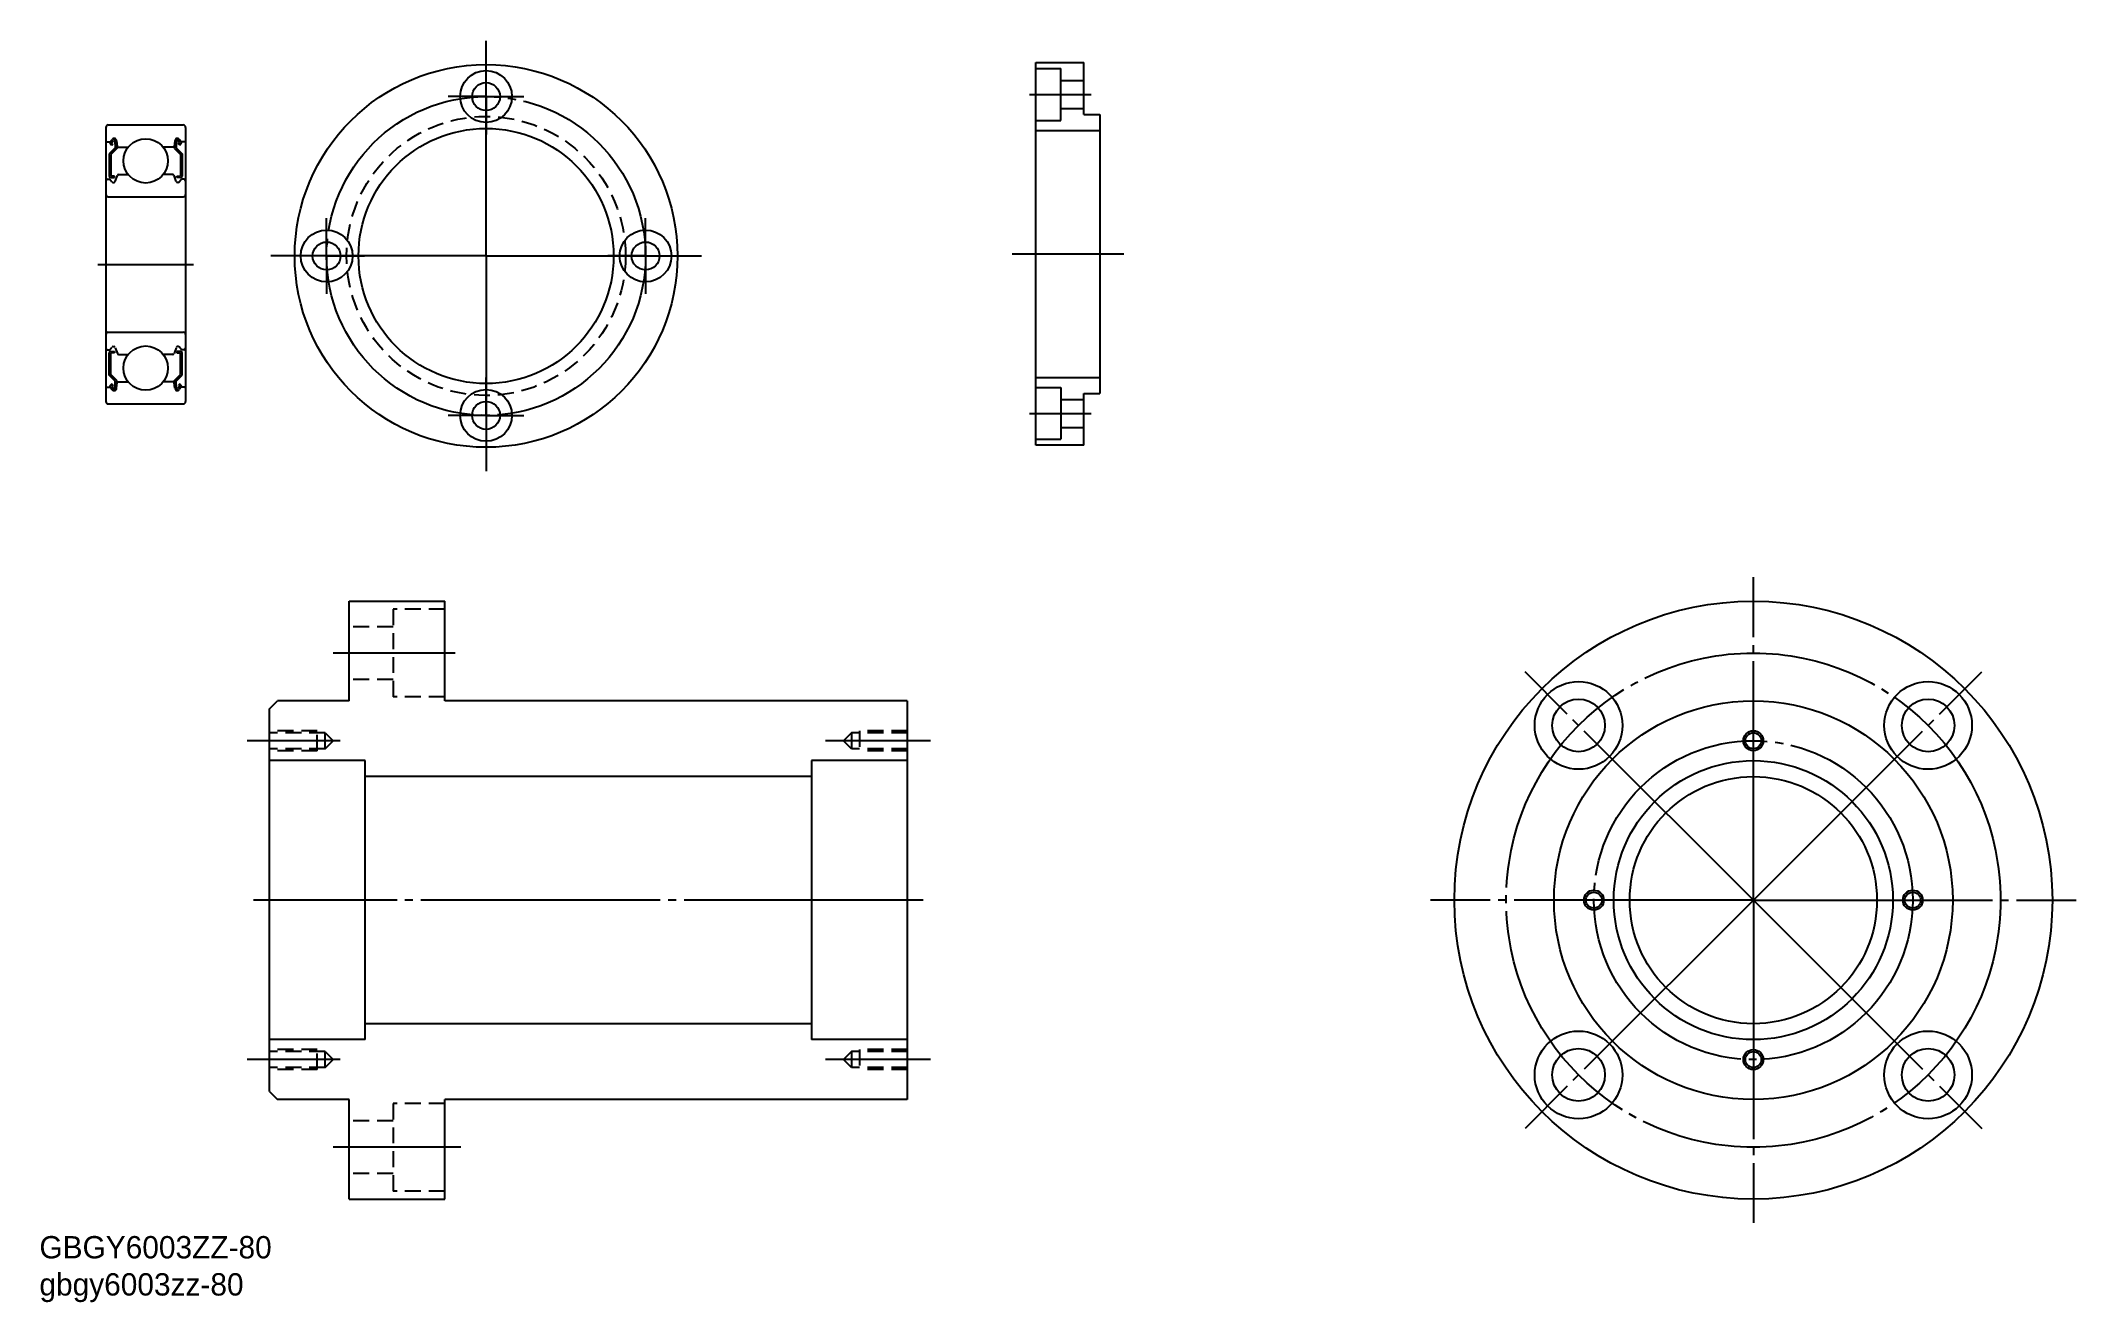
# Model space of a CAD drawing. Extents: x -126 to 129, y -45 to 113.
import ezdxf

# ---------------------------------------------------------------- set-up
doc = ezdxf.new("R2010")
doc.units = 0
doc.linetypes.add('CENTER', pattern=[33, 30, -1, 1, -1])
doc.linetypes.add('DASHED', pattern=[3, 2, -1])
doc.layers.get('0').update_dxf_attribs({"linetype": 'CONTINUOUS'})
doc.layers.add('CENTER', color=7, linetype='CONTINUOUS')

# ---------------------------------------------------------------- blocks, each defined once
blk = doc.blocks.new('*U2')
at = {"linetype": 'CONTINUOUS'}
for s, p in [('GBGY6003ZZ-80', (-126.61, -39.76)), ('gbgy6003zz-80', (-126.61, -44.42))]:
    blk.add_text(s, height=2.8, dxfattribs=at).set_placement(p)

msp = doc.modelspace()

# ---------------------------------------------------------------- linework, layer by layer
at = {"color": 7, "linetype": 'CONTINUOUS'}
for p, q in [((-1.62, 62.24), (-1.62, 110.24)), ((-1.62, 110.24), (4.38, 110.24)), ((4.38, 103.74), (4.38, 110.24)), ((-1.62, 109.49), (1.48, 109.49)), ((1.48, 102.99), (1.48, 109.49)), ((1.48, 107.99), (4.38, 107.99)), ((-1.62, 102.99), (1.48, 102.99)), ((1.48, 104.49), (4.38, 104.49)), ((4.38, 103.74), (6.38, 103.74)), ((6.38, 103.74), (6.38, 68.74)), ((-1.62, 101.74), (6.38, 101.74)), ((-1.62, 70.74), (6.38, 70.74)), ((-1.62, 69.49), (1.48, 69.49)), ((1.48, 69.49), (1.48, 62.99)), ((1.48, 67.99), (4.38, 67.99)), ((4.38, 68.74), (6.38, 68.74)), ((4.38, 62.24), (4.38, 68.74)), ((1.48, 64.49), (4.38, 64.49)), ((-1.62, 62.99), (1.48, 62.99)), ((4.38, 62.24), (-1.62, 62.24)), ((-87.76, 42.68), (-75.76, 42.68)), ((-87.76, 30.18), (-87.76, 42.68)), ((-75.76, 30.18), (-75.76, 42.68)), ((-97.76, 29.18), (-96.76, 30.18)), ((-97.76, -18.82), (-97.76, 29.18)), ((-87.76, 30.18), (-96.76, 30.18)), ((-17.76, 30.18), (-75.76, 30.18)), ((-17.76, 30.18), (-17.76, -19.82)), ((-85.76, 22.68), (-97.76, 22.68)), ((-85.76, -12.32), (-85.76, 22.68)), ((-29.76, 20.68), (-85.76, 20.68)), ((-17.76, 22.68), (-29.76, 22.68)), ((-29.76, 22.68), (-29.76, -12.32)), ((-85.76, -12.32), (-97.76, -12.32)), ((-29.76, -10.32), (-85.76, -10.32)), ((-17.76, -12.32), (-29.76, -12.32)), ((-97.76, -18.82), (-96.76, -19.82)), ((-87.76, -19.82), (-96.76, -19.82)), ((-87.76, -32.32), (-87.76, -19.82)), ((-75.76, -32.32), (-75.76, -19.82)), ((-17.76, -19.82), (-75.76, -19.82)), ((-87.76, -32.32), (-75.76, -32.32))]:
    msp.add_line(p, q, dxfattribs=at)
for p, q in [((-117.98, 102.42), (-108.58, 102.42)), ((-118.28, 102.12), (-118.28, 67.72)), ((-118.18, 100.32), (-117.72, 100.32)), ((-117.72, 100.32), (-117.47, 100.61)), ((-117.54, 99.91), (-117.7, 100.03)), ((-117.57, 100.19), (-117.32, 100.49)), ((-117.42, 100.06), (-117.57, 100.19)), ((-117.54, 99.91), (-117.42, 100.06)), ((-117.14, 100.43), (-117.1, 99.55)), ((-116.94, 100.45), (-116.88, 99.71)), ((-116.9, 99.94), (-116.9, 99.47)), ((-116.78, 99.62), (-115.48, 99.62)), ((-109.78, 99.62), (-111.08, 99.62)), ((-109.62, 100.45), (-109.69, 99.71)), ((-109.67, 99.94), (-109.67, 99.47)), ((-109.42, 100.43), (-109.47, 99.55)), ((-109, 100.19), (-109.25, 100.49)), ((-109.15, 100.06), (-109, 100.19)), ((-109.02, 99.91), (-109.15, 100.06)), ((-108.84, 100.32), (-109.09, 100.61)), ((-109.02, 99.91), (-108.87, 100.03)), ((-108.38, 100.32), (-108.84, 100.32)), ((-108.28, 102.12), (-108.28, 67.72)), ((-117.1, 99.55), (-117.85, 98.8)), ((-117.85, 98.8), (-117.85, 96.02)), ((-116.9, 99.47), (-117.65, 98.72)), ((-117.65, 98.72), (-117.65, 96.02)), ((-109.67, 99.47), (-108.92, 98.72)), ((-109.47, 99.55), (-108.72, 98.8)), ((-108.92, 98.72), (-108.92, 96.02)), ((-108.72, 98.8), (-108.72, 96.02)), ((-118.08, 95.62), (-117.78, 95.62)), ((-117.78, 95.62), (-117.51, 95.29)), ((-117.2, 96.02), (-117.65, 96.02)), ((-117.65, 95.82), (-117.2, 95.82)), ((-117.35, 95.22), (-117.29, 95.22)), ((-117.2, 95.82), (-117.2, 96.02)), ((-117.1, 95.35), (-116.83, 96.08)), ((-116.64, 96.22), (-115.48, 96.22)), ((-109.92, 96.22), (-111.08, 96.22)), ((-109.46, 95.35), (-109.73, 96.08)), ((-109.37, 95.82), (-109.37, 96.02)), ((-109.37, 96.02), (-108.92, 96.02)), ((-108.92, 95.82), (-109.37, 95.82)), ((-109.21, 95.22), (-109.28, 95.22)), ((-108.78, 95.62), (-109.06, 95.29)), ((-108.48, 95.62), (-108.78, 95.62)), ((-117.98, 93.42), (-108.58, 93.42)), ((-118.08, 74.22), (-117.78, 74.22)), ((-117.98, 76.42), (-108.58, 76.42)), ((-117.78, 74.22), (-117.51, 74.54)), ((-117.35, 74.62), (-117.29, 74.62)), ((-117.1, 74.48), (-116.83, 73.75)), ((-109.46, 74.48), (-109.73, 73.75)), ((-109.21, 74.62), (-109.28, 74.62)), ((-108.78, 74.22), (-109.06, 74.54)), ((-108.48, 74.22), (-108.78, 74.22)), ((-117.85, 71.03), (-117.85, 73.82)), ((-117.65, 74.02), (-117.2, 74.02)), ((-117.65, 71.12), (-117.65, 73.82)), ((-117.2, 73.82), (-117.65, 73.82)), ((-117.2, 74.02), (-117.2, 73.82)), ((-116.64, 73.62), (-115.48, 73.62)), ((-109.92, 73.62), (-111.08, 73.62)), ((-109.37, 74.02), (-109.37, 73.82)), ((-108.92, 74.02), (-109.37, 74.02)), ((-109.37, 73.82), (-108.92, 73.82)), ((-108.92, 71.12), (-108.92, 73.82)), ((-108.72, 71.03), (-108.72, 73.82)), ((-118.18, 69.52), (-117.72, 69.52)), ((-117.1, 70.28), (-117.85, 71.03)), ((-117.72, 69.52), (-117.47, 69.22)), ((-117.54, 69.93), (-117.7, 69.8)), ((-116.9, 70.37), (-117.65, 71.12)), ((-117.42, 69.77), (-117.57, 69.65)), ((-117.57, 69.65), (-117.32, 69.35)), ((-117.54, 69.93), (-117.42, 69.77)), ((-117.14, 69.41), (-117.1, 70.28)), ((-116.94, 69.39), (-116.88, 70.13)), ((-116.9, 69.9), (-116.9, 70.37)), ((-116.78, 70.22), (-115.48, 70.22)), ((-109.78, 70.22), (-111.08, 70.22)), ((-109.62, 69.39), (-109.69, 70.13)), ((-109.67, 70.37), (-108.92, 71.12)), ((-109.67, 69.9), (-109.67, 70.37)), ((-109.47, 70.28), (-108.72, 71.03)), ((-109.42, 69.41), (-109.47, 70.28)), ((-109, 69.65), (-109.25, 69.35)), ((-109.02, 69.93), (-109.15, 69.77)), ((-109.15, 69.77), (-109, 69.65)), ((-108.84, 69.52), (-109.09, 69.22)), ((-109.02, 69.93), (-108.87, 69.8)), ((-108.38, 69.52), (-108.84, 69.52)), ((-117.98, 67.42), (-108.58, 67.42)), ((-115.48, 67.42), (-115.48, 67.42)), ((-113.28, 67.42), (-113.28, 67.42))]:
    msp.add_line(p, q)
at = {"color": 3, "linetype": 'DASHED'}
for p, q in [((-82.26, 41.68), (-82.26, 30.68)), ((-75.76, 41.68), (-82.26, 41.68)), ((-82.26, 39.48), (-87.76, 39.48)), ((-82.26, 32.88), (-87.76, 32.88)), ((-75.76, 30.68), (-82.26, 30.68)), ((-91.76, 26.43), (-97.76, 26.43)), ((-90.76, 26.18), (-97.76, 26.18)), ((-91.76, 23.93), (-91.76, 26.43)), ((-90.76, 26.18), (-89.76, 25.18)), ((-90.76, 24.18), (-90.76, 26.18)), ((-24.76, 26.18), (-25.76, 25.18)), ((-17.76, 26.18), (-24.76, 26.18)), ((-24.76, 26.18), (-24.76, 24.18)), ((-17.76, 26.43), (-23.76, 26.43)), ((-23.76, 26.43), (-23.76, 23.93)), ((-90.76, 24.18), (-97.76, 24.18)), ((-91.76, 23.93), (-97.76, 23.93)), ((-90.76, 24.18), (-89.76, 25.18)), ((-24.76, 24.18), (-25.76, 25.18)), ((-17.76, 24.18), (-24.76, 24.18)), ((-17.76, 23.93), (-23.76, 23.93)), ((-91.76, -13.57), (-97.76, -13.57)), ((-90.76, -13.82), (-97.76, -13.82)), ((-91.76, -16.07), (-91.76, -13.57)), ((-90.76, -15.82), (-90.76, -13.82)), ((-90.76, -13.82), (-89.76, -14.82)), ((-90.76, -15.82), (-89.76, -14.82)), ((-24.76, -13.82), (-25.76, -14.82)), ((-24.76, -15.82), (-25.76, -14.82)), ((-24.76, -13.82), (-24.76, -15.82)), ((-17.76, -13.82), (-24.76, -13.82)), ((-17.76, -13.57), (-23.76, -13.57)), ((-23.76, -13.57), (-23.76, -16.07)), ((-90.76, -15.82), (-97.76, -15.82)), ((-91.76, -16.07), (-97.76, -16.07)), ((-17.76, -15.82), (-24.76, -15.82)), ((-17.76, -16.07), (-23.76, -16.07)), ((-82.26, -20.32), (-82.26, -31.32)), ((-75.76, -20.32), (-82.26, -20.32)), ((-82.26, -22.52), (-87.76, -22.52)), ((-82.26, -29.12), (-87.76, -29.12)), ((-75.76, -31.32), (-82.26, -31.32))]:
    msp.add_line(p, q, dxfattribs=at)
at = {"color": 7, "linetype": 'CONTINUOUS'}
for centre, radius in [((-70.59, 85.99), 24), ((-70.59, 105.99), 3.25), ((-70.59, 105.99), 1.75), ((-70.59, 85.99), 16), ((-90.59, 85.99), 3.25), ((-90.59, 85.99), 1.75), ((-50.59, 85.99), 3.25), ((-50.59, 85.99), 1.75), ((-70.59, 65.99), 3.25), ((-70.59, 65.99), 1.75), ((88.35, 5.18), 37.5), ((66.43, 27.1), 5.5), ((110.27, 27.1), 5.5), ((66.43, 27.1), 3.3), ((88.35, 5.18), 25), ((110.27, 27.1), 3.3), ((88.35, 25.18), 1), ((88.35, 5.18), 17.5), ((88.35, 5.18), 15.5), ((68.35, 5.18), 1), ((108.35, 5.18), 1), ((66.43, -16.74), 5.5), ((110.27, -16.74), 5.5), ((66.43, -16.74), 3.3), ((88.35, -14.82), 1), ((110.27, -16.74), 3.3)]:
    msp.add_circle(centre, radius, dxfattribs=at)
at = {"color": 3, "linetype": 'DASHED'}
msp.add_circle((-70.59, 85.99), 17.5, dxfattribs=at)
for centre in [(-113.28, 97.92), (-113.28, 71.92)]:
    msp.add_circle(centre, 2.78)
at = {"color": 3, "linetype": 'CONTINUOUS'}
for centre in [(88.35, 25.18), (68.35, 5.18), (108.35, 5.18), (88.35, -14.82)]:
    msp.add_circle(centre, 1.25, dxfattribs=at)
for centre, radius, start, end in [((-117.98, 102.12), 0.3, 90, 180), ((-108.58, 102.12), 0.3, 0, 90), ((-118.18, 100.42), 0.1, 180, 270), ((-117.57, 100.19), 0.2, 140.0031, 230.0823), ((-117.24, 100.42), 0.3, 4.9968, 140.0031), ((-117.24, 100.42), 0.1, 2.8198, 140.0012), ((-116.78, 99.72), 0.1, 184.9968, 270), ((-109.78, 99.72), 0.1, 270, 355.0032), ((-109.32, 100.42), 0.3, 39.9969, 175.0032), ((-109.32, 100.42), 0.1, 39.9988, 177.1802), ((-109, 100.19), 0.2, 309.9177, 39.9969), ((-108.38, 100.42), 0.1, 270, 0), ((-118.08, 95.42), 0.2, 90, 180), ((-117.65, 96.02), 0.2, 180, 270), ((-117.35, 95.42), 0.2, 219.9947, 270), ((-117.29, 95.42), 0.2, 270, 339.9921), ((-116.64, 96.02), 0.2, 90, 159.9921), ((-109.92, 96.02), 0.2, 20.0079, 90), ((-109.28, 95.42), 0.2, 200.0079, 270), ((-109.21, 95.42), 0.2, 270, 320.0053), ((-108.92, 96.02), 0.2, 270, 0), ((-108.48, 95.42), 0.2, 0, 90), ((-117.98, 93.72), 0.3, 180, 270), ((-108.58, 93.72), 0.3, 270, 0), ((-117.98, 76.12), 0.3, 90, 180), ((-118.08, 74.42), 0.2, 180, 270), ((-117.35, 74.42), 0.2, 90, 140.0053), ((-117.29, 74.42), 0.2, 20.0079, 90), ((-109.28, 74.42), 0.2, 90, 159.9921), ((-109.21, 74.42), 0.2, 39.9947, 90), ((-108.58, 76.12), 0.3, 0, 90), ((-108.48, 74.42), 0.2, 270, 0), ((-117.65, 73.82), 0.2, 90, 180), ((-116.64, 73.82), 0.2, 200.0079, 270), ((-109.92, 73.82), 0.2, 270, 339.9921), ((-108.92, 73.82), 0.2, 0, 90), ((-118.18, 69.42), 0.1, 90, 180), ((-117.57, 69.64), 0.2, 129.9177, 219.9969), ((-117.24, 69.41), 0.3, 219.9969, 355.0032), ((-117.24, 69.41), 0.1, 219.9988, 357.1802), ((-116.78, 70.12), 0.1, 90, 175.0032), ((-109.78, 70.12), 0.1, 4.9968, 90), ((-109.32, 69.41), 0.3, 184.9968, 320.0031), ((-109.32, 69.41), 0.1, 182.8198, 320.0012), ((-109, 69.64), 0.2, 320.0031, 50.0823), ((-108.38, 69.42), 0.1, 0, 90), ((-117.98, 67.72), 0.3, 180, 270), ((-108.58, 67.72), 0.3, 270, 0)]:
    msp.add_arc(centre, radius, start, end)
at = {"layer": 'CENTER', "color": 1, "linetype": 'CENTER'}
for p, q in [((-70.59, 85.99), (-70.59, 112.99)), ((-70.59, 105.99), (-70.59, 110.74)), ((-70.59, 105.99), (-75.34, 105.99)), ((-70.59, 105.99), (-65.84, 105.99)), ((-70.59, 105.99), (-70.59, 101.24)), ((-2.42, 106.24), (5.31, 106.24)), ((-90.59, 85.99), (-90.59, 90.74)), ((-50.59, 85.99), (-50.59, 90.74)), ((-70.59, 85.99), (-97.59, 85.99)), ((-90.59, 85.99), (-95.34, 85.99)), ((-90.59, 85.99), (-85.84, 85.99)), ((-90.59, 85.99), (-90.59, 81.24)), ((-70.59, 85.99), (-70.59, 58.99)), ((-70.59, 85.99), (-43.59, 85.99)), ((-50.59, 85.99), (-55.34, 85.99)), ((-50.59, 85.99), (-45.84, 85.99)), ((-50.59, 85.99), (-50.59, 81.24)), ((-4.62, 86.24), (9.38, 86.24)), ((-70.59, 65.99), (-70.59, 70.74)), ((-70.59, 65.99), (-75.34, 65.99)), ((-70.59, 65.99), (-70.59, 61.24)), ((-70.59, 65.99), (-65.84, 65.99)), ((-2.42, 66.24), (5.31, 66.24)), ((88.35, 5.18), (88.35, 45.68)), ((-74.45, 36.18), (-89.76, 36.18)), ((88.35, 5.18), (59.72, 33.82)), ((88.35, 5.18), (116.99, 33.82)), ((-88.87, 25.18), (-100.54, 25.18)), ((-14.87, 25.18), (-28.03, 25.18)), ((-15.76, 5.18), (-99.76, 5.18)), ((88.35, 5.18), (47.85, 5.18)), ((88.35, 5.18), (59.72, -23.46)), ((88.35, 5.18), (88.35, -35.32)), ((88.35, 5.18), (128.85, 5.18)), ((88.35, 5.18), (116.99, -23.46)), ((-88.87, -14.82), (-100.54, -14.82)), ((-14.87, -14.82), (-28.03, -14.82)), ((-73.76, -25.82), (-89.76, -25.82))]:
    msp.add_line(p, q, dxfattribs=at)
at = {"layer": 'CENTER'}
msp.add_line((-119.28, 84.92), (-107.28, 84.92), dxfattribs=at)
at = {"layer": 'CENTER', "color": 1, "linetype": 'CENTER'}
for centre, radius in [((-70.59, 85.99), 20), ((88.35, 5.18), 31), ((88.35, 5.18), 20)]:
    msp.add_circle(centre, radius, dxfattribs=at)

# ---------------------------------------------------------------- block references
at = {"linetype": 'CONTINUOUS'}
msp.add_blockref('*U2', (0, 0), dxfattribs=at)

doc.saveas('drawing.dxf')
